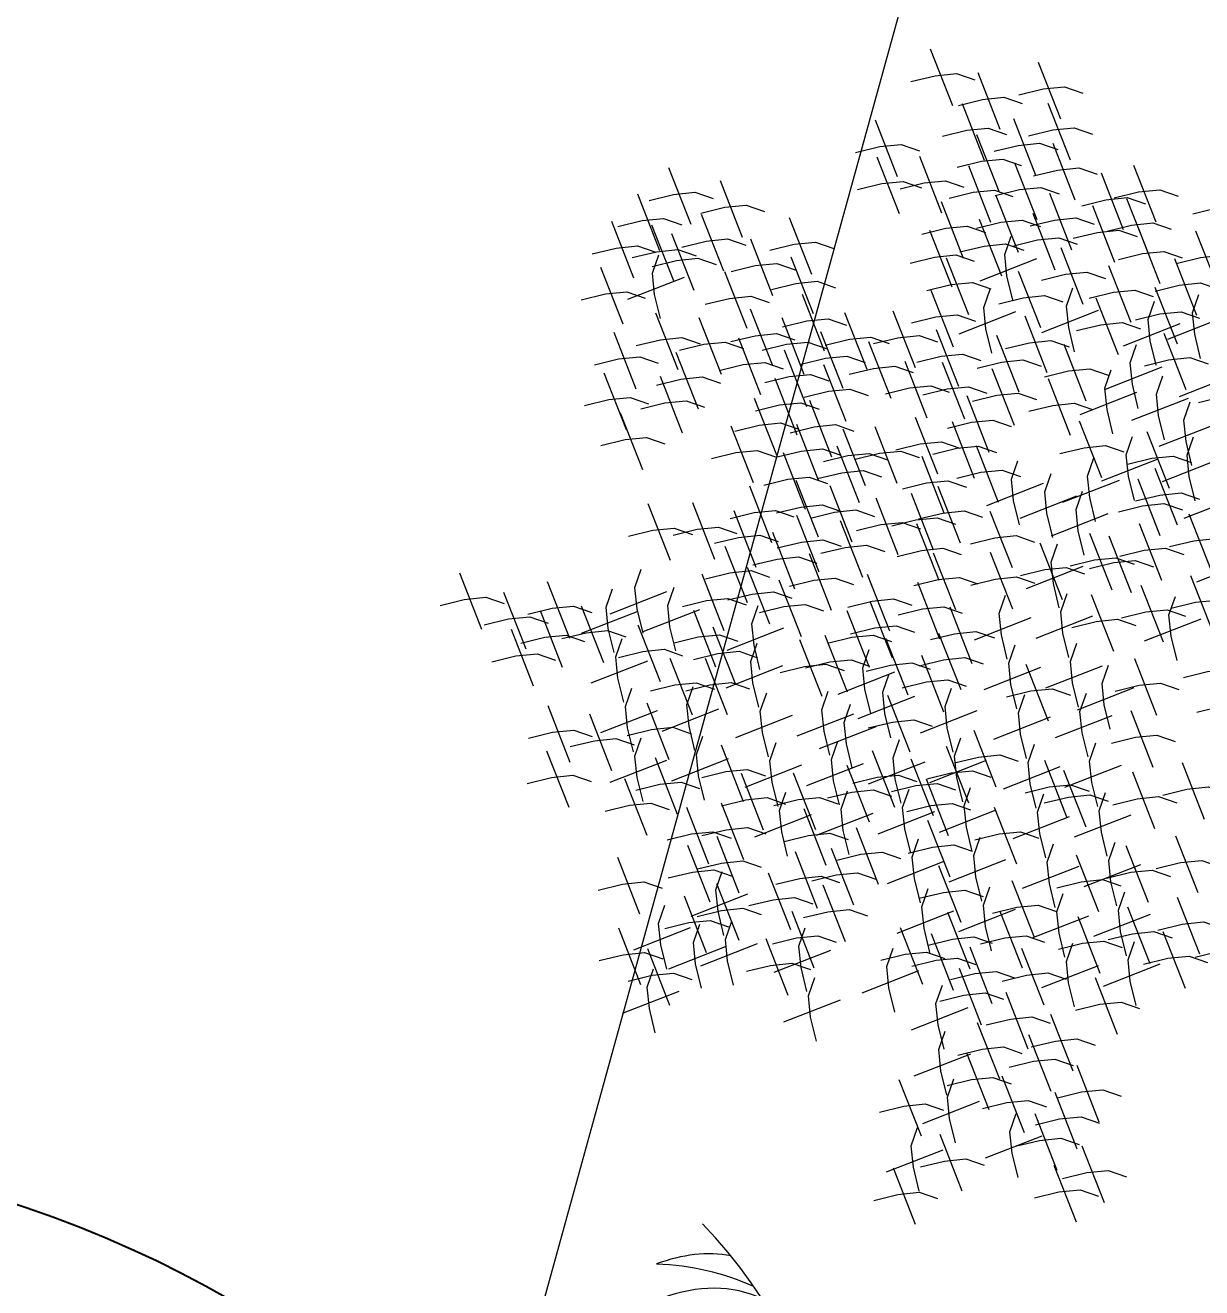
# Model space of a CAD drawing. Header units: millimetres. Extents: x 474016 to 477875, y 2288607 to 2292200.
# Drawn here: x 474403.08 to 474412.05, y 2289325.62 to 2289335.26 of the extents above; entities that cross this region are included whole.
import ezdxf
from ezdxf.enums import TextEntityAlignment as Align

# ---------------------------------------------------------------- set-up
doc = ezdxf.new("R2010")
doc.units = ezdxf.units.MM
doc.header["$LTSCALE"] = 50
for name, color, linetype, lineweight in [('EXT', 3, 'Continuous', 5), ('JARDIN-HP', 64, 'Continuous', 5), ('JARDINES', 98, 'Continuous', 13), ('vialidad', 5, 'Continuous', 13)]:
    doc.layers.add(name, color=color, linetype=linetype, lineweight=lineweight)
doc.styles.get("Standard").update_dxf_attribs({"font": 'arial.ttf'})

# ---------------------------------------------------------------- blocks, each defined once
blk = doc.blocks.new('Plarbol-031')
for points in [[(-1.761525, 1.7539), (-1.539175, 1.6008)], [(-1.75135, 1.585575), (-1.677025, 1.6675), (-1.603975, 1.7285), (-1.52075, 1.750725)], [(-0.81625, 1.57985), (-0.74195, 1.6618), (-0.668875, 1.722775), (-0.585675, 1.745)], [(-1.6243, 1.62685), (-1.401975, 1.47375)], [(-1.614125, 1.458525), (-1.5398, 1.54045), (-1.46675, 1.60145), (-1.38355, 1.623675)], [(-1.15485, 1.61225), (-0.932525, 1.45915)], [(-1.144675, 1.4439), (-1.07035, 1.52585), (-0.9973, 1.586825), (-0.9141, 1.609075)], [(-2.19095, 1.5341), (-1.9686, 1.381025)], [(-2.180775, 1.365775), (-2.10645, 1.447725), (-2.0334, 1.5087), (-1.950175, 1.530925)], [(-1.9578, 1.5646), (-1.735475, 1.4115)], [(-1.94765, 1.39625), (-1.873325, 1.4782), (-1.800275, 1.5392), (-1.71705, 1.561425)], [(-0.764175, 1.525225), (-0.541825, 1.372125)], [(-0.754, 1.356875), (-0.679675, 1.438825), (-0.606625, 1.4998), (-0.5234, 1.52205)], [(-1.7126, 1.48455), (-1.490275, 1.331475)], [(-1.702425, 1.316225), (-1.6281, 1.398175), (-1.55505, 1.45915), (-1.47185, 1.481375)], [(-1.506775, 1.49155), (-1.28445, 1.33845)], [(-1.496625, 1.3232), (-1.4223, 1.40515), (-1.349225, 1.466125), (-1.266025, 1.488375)], [(-1.255225, 1.50235), (-1.032875, 1.34925)], [(-1.24505, 1.334), (-1.170725, 1.41595), (-1.097675, 1.476925), (-1.01445, 1.499175)], [(-1.098325, 1.4725), (-0.875975, 1.3194)], [(-1.08815, 1.30415), (-1.013825, 1.3861), (-0.940775, 1.447075), (-0.85755, 1.469325)], [(-1.93875, 1.41215), (-1.7164, 1.25905)], [(-1.928575, 1.2438), (-1.85425, 1.32575), (-1.7812, 1.386725), (-1.698, 1.408975)], [(-1.205675, 1.361325), (-0.983325, 1.208225)], [(-1.1955, 1.192975), (-1.121175, 1.274925), (-1.048125, 1.3359), (-0.9649, 1.35815)], [(-0.9865, 1.395625), (-0.764175, 1.242525)], [(-0.97635, 1.227275), (-0.902025, 1.309225), (-0.828975, 1.370225), (-0.74575, 1.39245)], [(-0.773075, 1.37085), (-0.550725, 1.21775)], [(-0.7629, 1.2025), (-0.688575, 1.28445), (-0.615525, 1.34545), (-0.5323, 1.367675)], [(-1.808525, 1.33465), (-1.586175, 1.18155)], [(-1.79835, 1.1663), (-1.724025, 1.24825), (-1.650975, 1.309225), (-1.567775, 1.331475)], [(-1.59825, 1.3251), (-1.375925, 1.172025)], [(-1.5881, 1.156775), (-1.513775, 1.238725), (-1.440725, 1.2997), (-1.3575, 1.321925)], [(-1.39435, 1.2997), (-1.172, 1.1466)], [(-1.384175, 1.13135), (-1.30985, 1.2133), (-1.2368, 1.2743), (-1.153575, 1.296525)], [(-0.428125, 1.067825), (-0.510075, 1.14215), (-0.57105, 1.215225), (-0.5933, 1.298425)], [(-0.596475, 1.057675), (-0.443375, 1.28)], [(-1.761525, 1.2006), (-1.539175, 1.0475)], [(-1.75135, 1.03225), (-1.677025, 1.1142), (-1.603975, 1.1752), (-1.52075, 1.197425)], [(-1.4064, 1.18535), (-1.184075, 1.03225)], [(-1.39625, 1.017025), (-1.321925, 1.09895), (-1.248875, 1.15995), (-1.16565, 1.182175)], [(-0.9973, 1.1809), (-0.774975, 1.027825)], [(-0.98715, 1.012575), (-0.912825, 1.094525), (-0.839775, 1.1555), (-0.75655, 1.177725)], [(-0.773075, 1.216475), (-0.550725, 1.0634)], [(-0.7629, 1.04815), (-0.688575, 1.1301), (-0.615525, 1.191075), (-0.5323, 1.2133)], [(-2.21825, 1.13645), (-1.995925, 0.98335)], [(-2.2081, 0.9681), (-2.133775, 1.05005), (-2.060725, 1.111025), (-1.9775, 1.133275)], [(-1.58555, 1.158675), (-1.363225, 1.005575)], [(-1.575375, 0.990325), (-1.50105, 1.072275), (-1.428, 1.133275), (-1.3448, 1.1555)], [(-1.21775, 1.128175), (-0.9954, 0.9751)], [(-1.207575, 0.95985), (-1.13325, 1.0418), (-1.0602, 1.102775), (-0.976975, 1.125)], [(-0.7432, 0.923), (-0.590125, 1.145325)], [(-0.574875, 0.93315), (-0.656825, 1.007475), (-0.7178, 1.08055), (-0.740025, 1.16375)], [(-1.9648, 1.11295), (-1.74245, 0.95985)], [(-1.954625, 0.9446), (-1.8803, 1.02655), (-1.80725, 1.087525), (-1.724025, 1.10975)], [(-0.62695, 1.06975), (-0.404625, 0.91665)], [(-0.6168, 0.9014), (-0.542475, 0.98335), (-0.469425, 1.044325), (-0.3862, 1.066575)], [(-0.4116, 0.87535), (-0.258525, 1.0977)], [(-0.326475, 0.900775), (-0.25215, 0.9827), (-0.179125, 1.0437), (-0.095925, 1.065925)], [(-1.58745, 1.029725), (-1.365125, 0.876625)], [(-1.5773, 0.861375), (-1.502975, 0.943325), (-1.429925, 1.0043), (-1.3467, 1.02655)], [(-1.431825, 0.805475), (-1.278725, 1.027825)], [(-1.263475, 0.81565), (-1.345425, 0.889975), (-1.4064, 0.963025), (-1.42865, 1.046225)], [(-0.90775, 0.779425), (-0.989675, 0.85375), (-1.050675, 0.9268), (-1.0729, 1.010025)], [(-0.96365, 1.03035), (-0.7413, 0.87725)], [(-0.953475, 0.862025), (-0.87915, 0.94395), (-0.8061, 1.00495), (-0.722875, 1.027175)], [(-2.11915, 1.00495), (-1.896825, 0.85185)], [(-2.109, 0.8366), (-2.034675, 0.91855), (-1.961625, 0.979525), (-1.8784, 1.001775)], [(-1.772325, 0.999875), (-1.549975, 0.846775)], [(-1.76215, 0.831525), (-1.687825, 0.913475), (-1.614775, 0.97445), (-1.53155, 0.996675)], [(-1.076075, 0.769275), (-0.922975, 0.9916)], [(-0.53295, 0.72925), (-0.6149, 0.803575), (-0.675875, 0.876625), (-0.6981, 0.95985)], [(-1.315575, 0.93635), (-1.093225, 0.78325)], [(-1.3054, 0.768), (-1.231075, 0.84995), (-1.158025, 0.910925), (-1.0748, 0.93315)], [(-0.701275, 0.719075), (-0.548175, 0.941425)], [(-0.358875, 0.6797), (-0.440825, 0.754025), (-0.501825, 0.827075), (-0.52405, 0.9103)], [(-1.7431, 0.8652), (-1.52075, 0.7121)], [(-1.732925, 0.69685), (-1.6586, 0.7788), (-1.58555, 0.839775), (-1.502325, 0.862025)], [(-0.527225, 0.669525), (-0.374125, 0.891875)], [(-0.36205, 0.642225), (-0.209, 0.86455)], [(-0.19375, 0.652375), (-0.275675, 0.7267), (-0.33665, 0.79975), (-0.358875, 0.882975)], [(-1.6135, 0.8061), (-1.391175, 0.653025)], [(-1.603325, 0.637775), (-1.529025, 0.719725), (-1.45595, 0.7807), (-1.37275, 0.802925)], [(-1.20885, 0.568525), (-1.2908, 0.64285), (-1.351775, 0.7159), (-1.374, 0.799125)], [(-1.18025, 0.78705), (-0.957925, 0.63395)], [(-0.73115, 0.5628), (-0.57805, 0.78515)], [(-0.5628, 0.572975), (-0.64475, 0.6473), (-0.705725, 0.72035), (-0.727975, 0.803575)], [(-1.3772, 0.558375), (-1.2241, 0.7807)], [(-1.1701, 0.618725), (-1.095775, 0.70065), (-1.022725, 0.76165), (-0.9395, 0.783875)], [(-0.966825, 0.780075), (-0.744475, 0.626975)], [(-0.95665, 0.611725), (-0.882325, 0.693675), (-0.809275, 0.75465), (-0.72605, 0.7769)], [(-0.262325, 0.520875), (-0.10925, 0.743225)], [(-0.094, 0.53105), (-0.17595, 0.605375), (-0.23695, 0.678425), (-0.25915, 0.76165)], [(-1.58935, 0.6492), (-1.367025, 0.4961)], [(-1.5792, 0.480875), (-1.504875, 0.5628), (-1.431825, 0.6238), (-1.3486, 0.646025)], [(-1.235525, 0.646025), (-1.0132, 0.492925)], [(-1.225375, 0.4777), (-1.15105, 0.559625), (-1.077975, 0.620625), (-0.994775, 0.64285)], [(-0.444, 0.665725), (-0.2217, 0.512625)], [(-0.43385, 0.497375), (-0.359525, 0.579325), (-0.286475, 0.6403), (-0.203275, 0.66255)], [(-0.091475, 0.439575), (0.061625, 0.6619)], [(-2.290675, 0.56345), (-2.06835, 0.41035)], [(-2.280525, 0.3951), (-2.2062, 0.47705), (-2.133125, 0.538025), (-2.049925, 0.560275)], [(-0.938875, 0.6149), (-0.716525, 0.4618)], [(-0.9287, 0.44655), (-0.854375, 0.5285), (-0.781325, 0.5895), (-0.6981, 0.611725)], [(-0.4872, 0.3716), (-0.3341, 0.59395)], [(-0.31885, 0.381775), (-0.4008, 0.4561), (-0.4618, 0.52915), (-0.484025, 0.61235)], [(-2.6369, 0.527875), (-2.41455, 0.374775)], [(-2.626725, 0.359525), (-2.5524, 0.441475), (-2.47935, 0.502475), (-2.396125, 0.5247)], [(-1.47185, 0.5177), (-1.2495, 0.364625)], [(-1.461675, 0.349375), (-1.38735, 0.431325), (-1.3143, 0.4923), (-1.231075, 0.514525)], [(-1.1701, 0.512625), (-0.94775, 0.359525)], [(-1.159925, 0.344275), (-1.0856, 0.426225), (-1.01255, 0.487225), (-0.929325, 0.50945)], [(-0.719075, 0.536775), (-0.496725, 0.383675)], [(-0.7089, 0.368425), (-0.634575, 0.450375), (-0.561525, 0.51135), (-0.4783, 0.5336)], [(-0.3233, 0.55075), (-0.101, 0.39765)], [(-0.31315, 0.3824), (-0.23885, 0.46435), (-0.1658, 0.525325), (-0.082575, 0.547575)], [(-1.677025, 0.478325), (-1.4547, 0.325225)], [(-1.66685, 0.309975), (-1.59255, 0.391925), (-1.519475, 0.452925), (-1.436275, 0.47515)], [(-0.359525, 0.4688), (-0.1372, 0.3157)], [(-0.34935, 0.30045), (-0.275025, 0.3824), (-0.202, 0.443375), (-0.118775, 0.465625)], [(-0.084475, 0.467525), (0.13785, 0.314425)], [(-0.074325, 0.299175), (0, 0.381125), (0.073075, 0.442125), (0.156275, 0.46435)], [(0.11245, 0.237575), (0.26555, 0.4599)], [(-2.85795, 0.4472), (-2.635625, 0.2941)], [(-2.8478, 0.27885), (-2.773475, 0.3608), (-2.700425, 0.421775), (-2.6172, 0.444025)], [(-2.187125, 0.4237), (-1.9648, 0.2706)], [(-2.176975, 0.25535), (-2.10265, 0.3373), (-2.0296, 0.398275), (-1.946375, 0.420525)], [(-1.3683, 0.41225), (-1.14595, 0.25915)], [(-1.358125, 0.243925), (-1.2838, 0.325875), (-1.21075, 0.38685), (-1.127525, 0.409075)], [(-0.576775, 0.1969), (-0.423675, 0.41925)], [(-0.408425, 0.207075), (-0.490375, 0.2814), (-0.551375, 0.35445), (-0.5736, 0.437675)], [(-2.62165, 0.357), (-2.3993, 0.2039)], [(-2.611475, 0.18865), (-2.53715, 0.2706), (-2.4641, 0.331575), (-2.380875, 0.353825)], [(-2.38025, 0.3894), (-2.1579, 0.2363)], [(-2.370075, 0.22105), (-2.29575, 0.303), (-2.2227, 0.363975), (-2.1395, 0.3862)], [(-1.851075, 0.3519), (-1.62875, 0.198825)], [(-1.840925, 0.183575), (-1.7666, 0.265525), (-1.69355, 0.3265), (-1.610325, 0.348725)], [(-1.1955, 0.35065), (-0.973175, 0.19755)], [(-1.18535, 0.1823), (-1.111025, 0.26425), (-1.037975, 0.325225), (-0.95475, 0.34745)], [(-2.0531, 0.3138), (-1.83075, 0.1607)], [(-2.042925, 0.14545), (-1.9686, 0.2274), (-1.89555, 0.288375), (-1.812325, 0.310625)], [(-1.690375, 0.3049), (-1.468025, 0.1518)], [(-1.6802, 0.13655), (-1.605875, 0.2185), (-1.532825, 0.2795), (-1.4496, 0.301725)], [(-1.508675, 0.322675), (-1.28635, 0.1696)], [(-1.498525, 0.15435), (-1.4242, 0.2363), (-1.35115, 0.297275), (-1.267925, 0.3195)], [(-0.36715, 0.0559), (-0.4491, 0.1302), (-0.510075, 0.20325), (-0.5323, 0.286475)], [(-0.2433, 0.3087), (-0.02095, 0.155625)], [(-0.233125, 0.140375), (-0.1588, 0.222325), (-0.08575, 0.2833), (-0.002525, 0.305525)], [(-2.9075, 0.273125), (-2.685175, 0.12005)], [(-2.89735, 0.1048), (-2.823025, 0.18675), (-2.749975, 0.247725), (-2.66675, 0.26995)], [(-0.680325, 0.00635), (-0.762275, 0.08065), (-0.82325, 0.1537), (-0.845475, 0.236925)], [(-0.6943, 0.0324), (-0.5412, 0.254725)], [(-0.52595, 0.042575), (-0.6079, 0.116875), (-0.668875, 0.189925), (-0.691125, 0.273125)], [(-0.535475, 0.04575), (-0.382375, 0.26805)], [(0.074325, 0.245175), (0.296675, 0.0921)], [(0.0845, 0.07685), (0.158825, 0.1588), (0.231875, 0.219775), (0.3151, 0.242)], [(-2.777925, 0.194375), (-2.555575, 0.0413)], [(-2.76775, 0.02605), (-2.693425, 0.107975), (-2.620375, 0.16895), (-2.53715, 0.1912)], [(-2.682625, 0.21215), (-2.4603, 0.05905)], [(-2.672475, 0.043825), (-2.59815, 0.12575), (-2.525075, 0.18675), (-2.441875, 0.208975)], [(-2.3936, 0.204525), (-2.17125, 0.05145)], [(-2.383425, 0.036225), (-2.3091, 0.118125), (-2.23605, 0.179125), (-2.152825, 0.20135)], [(-2.0696, 0.177225), (-1.847275, 0.02415)], [(-2.05945, 0.0089), (-1.985125, 0.090825), (-1.912075, 0.1518), (-1.82885, 0.17405)], [(-1.892375, 0.22295), (-1.67005, 0.06985)], [(-1.8822, 0.054625), (-1.8079, 0.13655), (-1.734825, 0.19755), (-1.651625, 0.219775)], [(-1.1847, 0.2185), (-0.962375, 0.0654)], [(-1.17455, 0.0502), (-1.100225, 0.1321), (-1.027175, 0.1931), (-0.94395, 0.215325)], [(-1.037325, 0.189925), (-0.815, 0.03685)], [(-1.027175, 0.0216), (-0.95285, 0.103525), (-0.879775, 0.1645), (-0.796575, 0.18675)], [(-0.84865, -0.0038), (-0.695575, 0.2185)], [(-0.324575, 0.188025), (-0.102275, 0.03495)], [(-0.314425, 0.0197), (-0.240125, 0.101625), (-0.16705, 0.1626), (-0.08385, 0.18485)], [(-2.2062, 0.13085), (-1.98385, -0.022225)], [(-2.196025, -0.037475), (-2.1217, 0.044475), (-2.04865, 0.105425), (-1.965425, 0.127675)], [(-1.330825, 0.1429), (-1.108475, -0.01015)], [(-1.32065, -0.0254), (-1.246325, 0.05655), (-1.173275, 0.1175), (-1.09005, 0.139725)], [(-0.402075, 0.1499), (-0.179775, -0.003175)], [(-0.391925, -0.018425), (-0.3176, 0.0635), (-0.24455, 0.1245), (-0.16135, 0.146725)], [(0.235675, -0.100375), (0.15375, -0.02605), (0.09275, 0.047025), (0.070525, 0.1302)], [(-2.934825, 0.107975), (-2.712475, -0.0451)], [(-2.92465, -0.06035), (-2.850325, 0.0216), (-2.777275, 0.08255), (-2.69405, 0.1048)], [(-2.680725, -0.13785), (-2.527625, 0.084475)], [(-2.512375, -0.127675), (-2.594325, -0.05335), (-2.6553, 0.0197), (-2.67755, 0.1029)], [(-1.98005, 0.0654), (-1.7577, -0.08765)], [(-1.969875, -0.1029), (-1.89555, -0.02095), (-1.8225, 0.040025), (-1.739275, 0.062225)], [(-1.799, 0.1086), (-1.57665, -0.044475)], [(-1.788825, -0.0597), (-1.7145, 0.02225), (-1.64145, 0.0832), (-1.558225, 0.105425)], [(-0.084475, 0.086375), (0.13785, -0.0667)], [(-0.074325, -0.08195), (0, 0), (0.073075, 0.060975), (0.156275, 0.0832)], [(0.06735, -0.110525), (0.22045, 0.111775)], [(-1.457225, 0.008275), (-1.2349, -0.144825)], [(-1.447075, -0.160075), (-1.37275, -0.078125), (-1.2997, -0.01715), (-1.216475, 0.005075)], [(-1.210125, 0.015875), (-0.987775, -0.1372)], [(-1.19995, -0.15245), (-1.125625, -0.0705), (-1.052575, -0.009525), (-0.96935, 0.0127)], [(-0.4961, -0.210275), (-0.343, 0.012075)], [(-0.32775, -0.2001), (-0.4097, -0.125775), (-0.470675, -0.052725), (-0.492925, 0.0305)], [(0.30175, -0.148), (0.376075, -0.06605), (0.449125, -0.005075), (0.53235, 0.01715)], [(-2.3739, -0.02795), (-2.15155, -0.18105)], [(-2.363725, -0.196275), (-2.2894, -0.11435), (-2.21635, -0.05335), (-2.133125, -0.031125)], [(-2.17825, -0.00445), (-1.9559, -0.157525)], [(-2.168075, -0.172775), (-2.09375, -0.090825), (-2.0207, -0.02985), (-1.937475, -0.007625)], [(-1.076075, -0.054625), (-0.85375, -0.207725)], [(-0.82325, -0.0165), (-0.600925, -0.1696)], [(-0.813075, -0.18485), (-0.73875, -0.1029), (-0.6657, -0.041925), (-0.5825, -0.0197)], [(-0.5609, -0.0089), (-0.33855, -0.161975)], [(-0.550725, -0.177225), (-0.4764, -0.095275), (-0.40335, -0.0343), (-0.320125, -0.012075)], [(-2.8605, -0.087025), (-2.63815, -0.240125)], [(-2.850325, -0.255375), (-2.776, -0.173425), (-2.70295, -0.112425), (-2.619725, -0.0902)], [(-1.944475, -0.062875), (-1.722125, -0.215975)], [(-1.9343, -0.231225), (-1.859975, -0.149275), (-1.786925, -0.0883), (-1.7037, -0.06605)], [(-1.762775, -0.057175), (-1.54045, -0.210275)], [(-1.752625, -0.2255), (-1.6783, -0.14355), (-1.60525, -0.082575), (-1.522025, -0.06035)], [(-1.567775, -0.0794), (-1.345425, -0.2325)], [(-1.5576, -0.24775), (-1.483275, -0.1658), (-1.410225, -0.1048), (-1.327, -0.082575)], [(-1.065925, -0.222975), (-0.9916, -0.141025), (-0.91855, -0.080025), (-0.835325, -0.0578)], [(-0.2433, -0.072425), (-0.02095, -0.2255)], [(-0.233125, -0.24075), (-0.1588, -0.1588), (-0.08575, -0.097825), (-0.002525, -0.0756)], [(0.4377, -0.2414), (0.512025, -0.15945), (0.585075, -0.09845), (0.6683, -0.076225)], [(-2.544775, -0.119425), (-2.32245, -0.272525)], [(-2.534625, -0.287775), (-2.4603, -0.205825), (-2.387225, -0.144825), (-2.304025, -0.1226)], [(-1.547425, -0.157525), (-1.3251, -0.310625)], [(-1.537275, -0.325875), (-1.46295, -0.243925), (-1.3899, -0.18295), (-1.306675, -0.160725)], [(-1.1574, -0.14675), (-0.93505, -0.299825)], [(-1.147225, -0.315075), (-1.0729, -0.233125), (-0.99985, -0.17215), (-0.916625, -0.149925)], [(-0.7197, -0.1677), (-0.497375, -0.3208)], [(-0.337275, -0.369075), (-0.184225, -0.14675)], [(-0.168975, -0.3589), (-0.2509, -0.284575), (-0.311875, -0.211525), (-0.3341, -0.128325)], [(-2.372, -0.21345), (-2.14965, -0.366525)], [(-2.361825, -0.381775), (-2.2875, -0.299825), (-2.21445, -0.23885), (-2.131225, -0.216625)], [(-1.969875, -0.188025), (-1.74755, -0.341125)], [(-1.9597, -0.356375), (-1.8854, -0.274425), (-1.812325, -0.21345), (-1.729125, -0.1912)], [(-1.750075, -0.1785), (-1.52775, -0.3316)], [(-1.739925, -0.34685), (-1.6656, -0.2649), (-1.59255, -0.2039), (-1.509325, -0.181675)], [(-0.70955, -0.33605), (-0.635225, -0.2541), (-0.56215, -0.1931), (-0.47895, -0.170875)], [(0.074325, -0.199475), (0.296675, -0.35255)], [(0.0845, -0.3678), (0.158825, -0.28585), (0.231875, -0.224875), (0.3151, -0.20265)], [(-1.27555, -0.25155), (-1.0532, -0.40465)], [(-1.265375, -0.4199), (-1.19105, -0.33795), (-1.118, -0.276975), (-1.0348, -0.254725)], [(-1.061475, -0.2452), (-0.839125, -0.3983)], [(-1.0513, -0.41355), (-0.976975, -0.3316), (-0.903925, -0.2706), (-0.8207, -0.248375)], [(-2.650875, -0.293475), (-2.428525, -0.446575)], [(-2.6407, -0.461825), (-2.566375, -0.379875), (-2.493325, -0.3189), (-2.4101, -0.29665)], [(-1.729125, -0.315075), (-1.506775, -0.468175)], [(-1.71895, -0.483425), (-1.644625, -0.401475), (-1.571575, -0.3405), (-1.48835, -0.31825)], [(-1.47565, -0.32015), (-1.253325, -0.47325)], [(-1.4655, -0.4885), (-1.391175, -0.40655), (-1.3181, -0.345575), (-1.2349, -0.323325)], [(-0.928075, -0.311275), (-0.705725, -0.464375)], [(-0.9179, -0.4796), (-0.843575, -0.39765), (-0.770525, -0.336675), (-0.6873, -0.31445)], [(-0.559625, -0.5279), (-0.406525, -0.30555)], [(-0.391275, -0.517725), (-0.473225, -0.4434), (-0.5342, -0.37035), (-0.55645, -0.287125)], [(-0.1785, -0.5279), (-0.0254, -0.30555)], [(-0.01015, -0.517725), (-0.0921, -0.4434), (-0.153075, -0.37035), (-0.175325, -0.287125)], [(-0.007625, -0.52915), (0.145475, -0.306825)], [(0.160725, -0.519), (0.078775, -0.444675), (0.0178, -0.371625), (-0.00445, -0.2884)], [(-2.370725, -0.3405), (-2.148375, -0.493575)], [(-2.36055, -0.508825), (-2.286225, -0.426875), (-2.213175, -0.3659), (-2.12995, -0.343675)], [(-1.987025, -0.34685), (-1.7647, -0.499925)], [(-1.976875, -0.515175), (-1.90255, -0.433225), (-1.829475, -0.37225), (-1.746275, -0.350025)], [(-1.612875, -0.3856), (-1.390525, -0.538675)], [(-1.6027, -0.553925), (-1.528375, -0.471975), (-1.455325, -0.411), (-1.3721, -0.388775)], [(-1.349875, -0.4237), (-1.127525, -0.5768)], [(-1.3397, -0.59205), (-1.265375, -0.5101), (-1.192325, -0.449125), (-1.109125, -0.426875)], [(-0.2325, -0.676525), (-0.314425, -0.6022), (-0.3754, -0.52915), (-0.397625, -0.44595)], [(0.14865, -0.676525), (0.0667, -0.6022), (0.005725, -0.52915), (-0.0165, -0.44595)], [(0.18995, -0.399575), (0.412275, -0.552675)], [(0.200125, -0.5679), (0.274425, -0.48595), (0.3475, -0.424975), (0.4307, -0.40275)], [(-2.585425, -0.46755), (-2.3631, -0.620625)], [(-2.575275, -0.635875), (-2.50095, -0.553925), (-2.4279, -0.49295), (-2.344675, -0.470725)], [(-0.912825, -0.458), (-0.690475, -0.6111)], [(-0.90265, -0.62635), (-0.828325, -0.5444), (-0.755275, -0.483425), (-0.67205, -0.461175)], [(-0.7324, -0.4688), (-0.510075, -0.6219)], [(-0.72225, -0.63715), (-0.647925, -0.5552), (-0.574875, -0.494225), (-0.49165, -0.471975)], [(-0.4008, -0.6867), (-0.247725, -0.464375)], [(-0.3106, -0.489775), (-0.0883, -0.642875)], [(-0.30045, -0.658125), (-0.22615, -0.576175), (-0.153075, -0.515175), (-0.069875, -0.49295)], [(-0.019675, -0.6867), (0.1334, -0.464375)], [(0.507575, -0.4631), (0.7299, -0.6162)], [(0.51775, -0.631425), (0.59205, -0.549475), (0.665125, -0.4885), (0.748325, -0.466275)], [(-1.769775, -0.521525), (-1.547425, -0.674625)], [(-1.7596, -0.689875), (-1.685275, -0.607925), (-1.612225, -0.54695), (-1.529025, -0.5247)], [(-1.5233, -0.51265), (-1.30095, -0.665725)], [(-1.513125, -0.680975), (-1.4388, -0.599025), (-1.36575, -0.53805), (-1.282525, -0.515825)], [(-1.116725, -0.553925), (-0.8944, -0.707025)], [(-1.106575, -0.722275), (-1.03225, -0.640325), (-0.9592, -0.57935), (-0.875975, -0.5571)], [(-2.426625, -0.57425), (-2.204275, -0.72735)], [(-2.41645, -0.7426), (-2.342125, -0.66065), (-2.269075, -0.599675), (-2.18585, -0.577425)], [(-0.7089, -0.592675), (-0.486575, -0.745775)], [(-0.69875, -0.761025), (-0.624425, -0.679075), (-0.551375, -0.6181), (-0.46815, -0.59585)], [(-0.073675, -0.83535), (-0.155625, -0.761025), (-0.2166, -0.687975), (-0.23885, -0.60475)], [(0.307475, -0.83535), (0.225525, -0.761025), (0.16455, -0.687975), (0.1423, -0.60475)], [(-1.76595, -0.65175), (-1.543625, -0.80485)], [(-1.7558, -0.8201), (-1.681475, -0.73815), (-1.608425, -0.677175), (-1.5252, -0.65495)], [(-1.5703, -0.63525), (-1.347975, -0.78835)], [(-1.56015, -0.803575), (-1.485825, -0.72165), (-1.41275, -0.66065), (-1.32955, -0.638425)], [(-1.3829, -0.6219), (-1.160575, -0.775)], [(-1.37275, -0.79025), (-1.298425, -0.7083), (-1.225375, -0.647325), (-1.14215, -0.625075)], [(-1.0405, -0.64605), (-0.818175, -0.79915)], [(-1.03035, -0.814375), (-0.956025, -0.73245), (-0.882975, -0.67145), (-0.79975, -0.649225)], [(-0.242025, -0.845525), (-0.088925, -0.623175)], [(0.139125, -0.845525), (0.292225, -0.623175)], [(0.34875, -0.6219), (0.5711, -0.775)], [(0.358925, -0.79025), (0.43325, -0.7083), (0.5063, -0.647325), (0.589525, -0.625075)], [(-1.938125, -0.724175), (-1.715775, -0.877275)], [(-1.92795, -0.892525), (-1.853625, -0.810575), (-1.780575, -0.7496), (-1.69735, -0.72735)], [(-0.716525, -0.71655), (-0.4942, -0.86965)], [(-0.706375, -0.8849), (-0.63205, -0.80295), (-0.558975, -0.741975), (-0.475775, -0.719725)], [(-1.1015, -0.737525), (-0.87915, -0.890625)], [(-1.091325, -0.90585), (-1.017, -0.823925), (-0.94395, -0.762925), (-0.860725, -0.7407)], [(-0.890575, -0.743875), (-0.66825, -0.896975)], [(-0.880425, -0.912225), (-0.8061, -0.830275), (-0.73305, -0.769275), (-0.649825, -0.74705)], [(-0.52785, -1.004325), (-0.374775, -0.782)], [(-0.359525, -0.99415), (-0.441475, -0.919825), (-0.50245, -0.846775), (-0.524675, -0.763575)], [(-0.0832, -1.004325), (0.069875, -0.782)], [(0.085125, -0.99415), (0.003175, -0.919825), (-0.0578, -0.846775), (-0.080025, -0.763575)], [(0.29795, -1.004325), (0.451025, -0.782)], [(0.466275, -0.99415), (0.384325, -0.919825), (0.32335, -0.846775), (0.301125, -0.763575)], [(0.666375, -0.74895), (0.888725, -0.90205)], [(0.67655, -0.9173), (0.750875, -0.83535), (0.823925, -0.774375), (0.90715, -0.752125)], [(-2.099475, -0.838525), (-1.877125, -0.991625)], [(-1.71005, -0.803575), (-1.487725, -0.956675)], [(-1.6999, -0.971925), (-1.625575, -0.889975), (-1.552525, -0.829), (-1.4693, -0.806775)], [(-1.575375, -0.82645), (-1.35305, -0.97955)], [(-1.565225, -0.9948), (-1.4909, -0.91285), (-1.41785, -0.851875), (-1.334625, -0.829625)], [(-1.428, -0.79405), (-1.205675, -0.94715)], [(-1.41785, -0.9624), (-1.343525, -0.88045), (-1.270475, -0.819475), (-1.18725, -0.797225)], [(-0.757825, -1.05705), (-0.839775, -0.982725), (-0.90075, -0.909675), (-0.922975, -0.82645)], [(-0.0038, -0.7966), (0.218525, -0.9497)], [(0.00635, -0.96495), (0.080675, -0.883), (0.15375, -0.822), (0.23695, -0.799775)], [(0.092125, -0.786425), (0.31445, -0.939525)], [(0.102275, -0.954775), (0.1766, -0.872825), (0.24965, -0.81185), (0.332875, -0.7896)], [(-2.0893, -1.006875), (-2.014975, -0.924925), (-1.941925, -0.863925), (-1.8587, -0.8417)], [(-1.121175, -0.883), (-0.89885, -1.0361)], [(-1.111025, -1.051325), (-1.0367, -0.969375), (-0.96365, -0.9084), (-0.880425, -0.886175)], [(-0.92615, -1.067225), (-0.773075, -0.844875)], [(-0.792125, -1.1066), (-0.639025, -0.884275)], [(-0.623775, -1.096425), (-0.705725, -1.0221), (-0.766725, -0.94905), (-0.78895, -0.86585)], [(-0.337925, -0.862675), (-0.1156, -1.01575)], [(-0.32775, -1.031), (-0.253425, -0.94905), (-0.1804, -0.888075), (-0.097175, -0.86585)], [(-1.274925, -1.170125), (-1.35685, -1.0958), (-1.41785, -1.02275), (-1.440075, -0.939525)], [(-0.7413, -0.9478), (-0.518975, -1.100875)], [(-0.73115, -1.116125), (-0.656825, -1.034175), (-0.58375, -0.9732), (-0.50055, -0.950975)], [(-0.36905, -1.16315), (-0.215975, -0.9408)], [(-0.200725, -1.152975), (-0.28265, -1.07865), (-0.343625, -1.0056), (-0.365875, -0.922375)], [(0.0756, -1.16315), (0.2287, -0.9408)], [(0.24395, -1.152975), (0.162, -1.07865), (0.101025, -1.0056), (0.078775, -0.922375)], [(0.45675, -1.16315), (0.60985, -0.9408)], [(0.6251, -1.152975), (0.54315, -1.07865), (0.482175, -1.0056), (0.459925, -0.922375)], [(0.507575, -0.907775), (0.7299, -1.060875)], [(0.51775, -1.0761), (0.59205, -0.99415), (0.665125, -0.933175), (0.748325, -0.91095)], [(-1.726575, -0.963675), (-1.50425, -1.116775)], [(-1.7164, -1.132), (-1.642075, -1.050075), (-1.569025, -0.989075), (-1.485825, -0.96685)], [(-1.44325, -1.1803), (-1.29015, -0.95795)], [(-1.203125, -0.9624), (-0.9808, -1.1155)], [(-1.192975, -1.13075), (-1.11865, -1.0488), (-1.0456, -0.9878), (-0.962375, -0.965575)], [(-0.39955, -0.989075), (-0.177225, -1.142175)], [(-0.389375, -1.157425), (-0.31505, -1.075475), (-0.242025, -1.0145), (-0.1588, -0.99225)], [(0.8252, -0.9713), (1.047525, -1.1244)], [(0.835375, -1.139625), (0.909675, -1.057675), (0.98275, -0.9967), (1.06595, -0.974475)], [(1.039275, -1.146625), (1.1136, -1.064675), (1.18665, -1.0037), (1.269875, -0.98145)], [(-1.9629, -1.337825), (-1.8098, -1.1155)], [(-1.79455, -1.327675), (-1.8765, -1.25335), (-1.937475, -1.1803), (-1.9597, -1.097075)], [(-1.79835, -1.32195), (-1.645275, -1.099625)], [(-1.630025, -1.311775), (-1.711975, -1.23745), (-1.77295, -1.1644), (-1.795175, -1.0812)], [(-1.66685, -1.1174), (-1.444525, -1.2705)], [(-1.353675, -1.32195), (-1.2006, -1.099625)], [(-1.18535, -1.311775), (-1.2673, -1.23745), (-1.328275, -1.1644), (-1.3505, -1.0812)], [(-0.972525, -1.32195), (-0.81945, -1.099625)], [(-0.8042, -1.311775), (-0.88615, -1.23745), (-0.947125, -1.1644), (-0.96935, -1.0812)], [(-0.858825, -1.31305), (-0.705725, -1.090725)], [(-0.690475, -1.3029), (-0.772425, -1.228575), (-0.833425, -1.155525), (-0.85565, -1.0723)], [(-0.591375, -1.32195), (-0.4383, -1.099625)], [(-0.42305, -1.311775), (-0.505, -1.23745), (-0.565975, -1.1644), (-0.5882, -1.0812)], [(-0.21025, -1.32195), (-0.057175, -1.099625)], [(-0.041925, -1.311775), (-0.123875, -1.23745), (-0.18485, -1.1644), (-0.207075, -1.0812)], [(-0.07115, -1.094525), (0.1512, -1.247625)], [(-0.060975, -1.262875), (0.01335, -1.180925), (0.0864, -1.11995), (0.169625, -1.0977)], [(0.234425, -1.32195), (0.3875, -1.099625)], [(0.40275, -1.311775), (0.3208, -1.23745), (0.259825, -1.1644), (0.2376, -1.0812)], [(0.34875, -1.066575), (0.5711, -1.219675)], [(0.358925, -1.234925), (0.43325, -1.152975), (0.5063, -1.092), (0.589525, -1.06975)], [(0.615575, -1.32195), (0.76865, -1.099625)], [(0.7839, -1.311775), (0.70195, -1.23745), (0.640975, -1.1644), (0.61875, -1.0812)], [(-1.6567, -1.28575), (-1.582375, -1.2038), (-1.509325, -1.1428), (-1.4261, -1.120575)], [(-1.5538, -1.1301), (-1.33145, -1.2832)], [(-1.543625, -1.29845), (-1.4693, -1.2165), (-1.39625, -1.155525), (-1.313025, -1.133275)], [(-0.497375, -1.12375), (-0.275025, -1.27685)], [(-0.4872, -1.2921), (-0.412875, -1.21015), (-0.339825, -1.14915), (-0.2566, -1.126925)], [(-0.39255, -1.159325), (-0.17025, -1.312425)], [(-0.382375, -1.327675), (-0.30805, -1.245725), (-0.235025, -1.184725), (-0.151825, -1.1625)], [(0.666375, -1.1301), (0.888725, -1.2832)], [(0.67655, -1.29845), (0.750875, -1.2165), (0.823925, -1.155525), (0.90715, -1.133275)], [(0.8576, -1.13265), (1.079925, -1.28575)], [(0.86775, -1.300975), (0.942075, -1.21905), (1.01515, -1.15805), (1.09835, -1.135825)], [(-0.660625, -1.189175), (-0.4383, -1.342275)], [(-0.65045, -1.357525), (-0.57615, -1.275575), (-0.503075, -1.2146), (-0.419875, -1.19235)], [(-2.0207, -1.480775), (-1.8676, -1.258425)], [(-1.85235, -1.4706), (-1.9343, -1.396275), (-1.995275, -1.323225), (-2.017525, -1.24)], [(-1.504875, -1.264775), (-1.282525, -1.417875)], [(-1.4947, -1.433125), (-1.420375, -1.351175), (-1.347325, -1.2902), (-1.264125, -1.26795)], [(-1.194875, -1.480775), (-1.041775, -1.258425)], [(-1.026525, -1.4706), (-1.108475, -1.396275), (-1.16945, -1.323225), (-1.1917, -1.24)], [(-0.813725, -1.480775), (-0.660625, -1.258425)], [(-0.645375, -1.4706), (-0.727325, -1.396275), (-0.7883, -1.323225), (-0.81055, -1.24)], [(-0.432575, -1.480775), (-0.279475, -1.258425)], [(-0.264225, -1.4706), (-0.346175, -1.396275), (-0.40715, -1.323225), (-0.4294, -1.24)], [(-0.05145, -1.480775), (0.10165, -1.258425)], [(0.1169, -1.4706), (0.03495, -1.396275), (-0.026025, -1.323225), (-0.048275, -1.24)], [(0.393225, -1.480775), (0.546325, -1.258425)], [(0.561575, -1.4706), (0.479625, -1.396275), (0.41865, -1.323225), (0.3964, -1.24)], [(0.774375, -1.480775), (0.927475, -1.258425)], [(0.942725, -1.4706), (0.860775, -1.396275), (0.7998, -1.323225), (0.77755, -1.24)], [(-1.834575, -1.30925), (-1.612225, -1.46235)], [(-1.8244, -1.477575), (-1.750075, -1.39565), (-1.677025, -1.33465), (-1.5938, -1.312425)], [(-0.717175, -1.3067), (-0.494825, -1.4598)], [(-0.707, -1.47505), (-0.632675, -1.3931), (-0.559625, -1.332125), (-0.4764, -1.309875)], [(-0.283925, -1.3086), (-0.0616, -1.4617)], [(-0.27375, -1.47695), (-0.19945, -1.395), (-0.1264, -1.334025), (-0.0432, -1.311775)], [(0.17535, -1.32005), (0.397675, -1.47315)], [(0.1855, -1.488375), (0.259825, -1.40645), (0.332875, -1.34545), (0.4161, -1.323225)], [(0.507575, -1.288925), (0.7299, -1.442025)], [(0.51775, -1.45725), (0.59205, -1.3753), (0.665125, -1.314325), (0.748325, -1.2921)], [(-2.275425, -1.37595), (-2.0531, -1.52905)], [(-2.265275, -1.5443), (-2.19095, -1.46235), (-2.1179, -1.40135), (-2.034675, -1.379125)], [(-2.0893, -1.381025), (-1.866975, -1.534125)], [(-2.07915, -1.549375), (-2.004825, -1.467425), (-1.93175, -1.40645), (-1.84855, -1.3842)], [(-1.69355, -1.6294), (-1.7755, -1.555075), (-1.836475, -1.482025), (-1.8587, -1.398825)], [(-1.633825, -1.35245), (-1.4115, -1.50555)], [(-1.623675, -1.520775), (-1.54935, -1.438825), (-1.476275, -1.37785), (-1.393075, -1.355625)], [(-1.3124, -1.6294), (-1.39435, -1.555075), (-1.455325, -1.482025), (-1.47755, -1.398825)], [(-0.867725, -1.6294), (-0.949675, -1.555075), (-1.01065, -1.482025), (-1.032875, -1.398825)], [(-0.486575, -1.6294), (-0.568525, -1.555075), (-0.6295, -1.482025), (-0.651725, -1.398825)], [(-0.10545, -1.6294), (-0.1874, -1.555075), (-0.24835, -1.482025), (-0.270575, -1.398825)], [(0.2757, -1.6294), (0.19375, -1.555075), (0.132775, -1.482025), (0.11055, -1.398825)], [(0.720375, -1.6294), (0.638425, -1.555075), (0.57745, -1.482025), (0.555225, -1.398825)], [(-1.861875, -1.639575), (-1.7088, -1.41725)], [(-1.480725, -1.639575), (-1.32765, -1.41725)], [(-1.03605, -1.639575), (-0.882975, -1.41725)], [(-0.6549, -1.639575), (-0.501825, -1.41725)], [(-0.27375, -1.639575), (-0.1207, -1.41725)], [(-0.13085, -1.447725), (0.091475, -1.600825)], [(-0.1207, -1.616075), (-0.046375, -1.534125), (0.0267, -1.47315), (0.1099, -1.4509)], [(0.107375, -1.639575), (0.26045, -1.41725)], [(0.55205, -1.639575), (0.705125, -1.41725)], [(-2.2297, -1.499825), (-2.00735, -1.652925)], [(-2.219525, -1.66815), (-2.1452, -1.586225), (-2.07215, -1.525225), (-1.988925, -1.503)], [(-0.895675, -1.46805), (-0.673325, -1.62115)], [(-0.8855, -1.6364), (-0.811175, -1.55445), (-0.738125, -1.493475), (-0.6549, -1.471225)], [(-0.5285, -1.512525), (-0.30615, -1.665625)], [(0.207725, -1.46235), (0.430075, -1.615425)], [(0.2179, -1.630675), (0.292225, -1.548725), (0.365275, -1.48775), (0.4485, -1.465525)], [(0.7223, -1.469975), (0.944625, -1.62305)], [(0.73245, -1.6383), (0.806775, -1.55635), (0.879825, -1.495375), (0.96305, -1.47315)], [(-2.619725, -1.56145), (-2.3974, -1.714525)], [(-2.609575, -1.729775), (-2.53525, -1.647825), (-2.4622, -1.58685), (-2.378975, -1.564625)], [(-2.408825, -1.523325), (-2.1865, -1.676425)], [(-2.398675, -1.691675), (-2.32435, -1.609725), (-2.2513, -1.548725), (-2.168075, -1.5265)], [(-1.534725, -1.788225), (-1.616675, -1.7139), (-1.67765, -1.64085), (-1.6999, -1.557625)], [(-1.153575, -1.788225), (-1.235525, -1.7139), (-1.2965, -1.64085), (-1.31875, -1.557625)], [(-1.23045, -1.54365), (-1.0081, -1.69675)], [(-1.220275, -1.712), (-1.14595, -1.63005), (-1.0729, -1.569075), (-0.989675, -1.546825)], [(-0.7089, -1.788225), (-0.79085, -1.7139), (-0.851825, -1.64085), (-0.874075, -1.557625)], [(-0.518325, -1.680875), (-0.444, -1.598925), (-0.37095, -1.537925), (-0.287725, -1.5157)], [(0.053375, -1.788225), (-0.028575, -1.7139), (-0.08955, -1.64085), (-0.1118, -1.557625)], [(0.3799, -1.54555), (0.602225, -1.69865)], [(0.39005, -1.7139), (0.464375, -1.63195), (0.537425, -1.570975), (0.62065, -1.548725)], [(-1.703075, -1.7984), (-1.549975, -1.57605)], [(-1.608425, -1.57415), (-1.386075, -1.72725)], [(-1.59825, -1.742475), (-1.523925, -1.66055), (-1.450875, -1.59955), (-1.36765, -1.577325)], [(-1.321925, -1.7984), (-1.168825, -1.57605)], [(-1.086875, -1.598275), (-0.86455, -1.751375)], [(-1.076725, -1.766625), (-1.0024, -1.684675), (-0.929325, -1.6237), (-0.846125, -1.60145)], [(-0.87725, -1.7984), (-0.72415, -1.57605)], [(-0.767975, -1.5735), (-0.54565, -1.7266)], [(-0.757825, -1.74185), (-0.6835, -1.6599), (-0.61045, -1.598925), (-0.527225, -1.576675)], [(-0.114975, -1.7984), (0.038125, -1.57605)], [(0.018425, -1.597025), (0.240775, -1.7501)], [(0.0286, -1.76535), (0.102925, -1.6834), (0.175975, -1.622425), (0.2592, -1.6002)], [(-2.2894, -1.64085), (-2.067075, -1.79395)], [(-2.27925, -1.809175), (-2.204925, -1.72725), (-2.131875, -1.66625), (-2.04865, -1.644025)], [(-0.568525, -1.64975), (-0.346175, -1.802825)], [(-0.55835, -1.818075), (-0.484025, -1.736125), (-0.410975, -1.67515), (-0.32775, -1.652925)], [(0.186125, -1.6688), (0.408475, -1.8219)], [(0.1963, -1.83715), (0.270625, -1.7552), (0.343675, -1.6942), (0.4269, -1.671975)], [(-1.54425, -1.9572), (-1.391175, -1.734875)], [(-1.375925, -1.947025), (-1.457875, -1.8727), (-1.51885, -1.79965), (-1.541075, -1.71645)], [(0.0108, -1.7158), (0.23315, -1.8689)], [(0.020975, -1.88415), (0.0953, -1.8022), (0.16835, -1.741225), (0.251575, -1.718975)], [(0.6505, -1.7158), (0.87285, -1.8689)], [(0.660675, -1.88415), (0.735, -1.8022), (0.80805, -1.741225), (0.891275, -1.718975)], [(-1.790725, -1.757725), (-1.5684, -1.910825)], [(-1.780575, -1.926075), (-1.70625, -1.844125), (-1.6332, -1.78315), (-1.549975, -1.7609)], [(-1.44135, -1.75455), (-1.219, -1.90765)], [(-1.431175, -1.9229), (-1.35685, -1.84095), (-1.2838, -1.779975), (-1.2006, -1.757725)], [(-1.084975, -1.7571), (-0.862625, -1.9102)], [(-1.0748, -1.92545), (-1.000475, -1.8435), (-0.927425, -1.7825), (-0.844225, -1.760275)], [(-0.693025, -1.75265), (-0.470675, -1.90575)], [(-0.68285, -1.921), (-0.608525, -1.83905), (-0.535475, -1.77805), (-0.452275, -1.755825)], [(-0.11815, -1.770425), (0.1042, -1.923525)], [(-0.107975, -1.938775), (-0.03365, -1.856825), (0.0394, -1.79585), (0.1226, -1.773625)], [(0.200125, -1.77425), (0.42245, -1.92735)], [(0.210275, -1.9426), (0.2846, -1.86065), (0.35765, -1.79965), (0.440875, -1.777425)], [(0.4307, -1.7463), (0.65305, -1.8994)], [(0.440875, -1.91465), (0.5152, -1.8327), (0.58825, -1.7717), (0.671475, -1.749475)], [(-1.965425, -1.83015), (-1.7431, -1.98325)], [(-1.955275, -1.9985), (-1.88095, -1.91655), (-1.8079, -1.85555), (-1.724675, -1.833325)], [(-0.507525, -1.806), (-0.2852, -1.9591)], [(-0.497375, -1.97435), (-0.42305, -1.8924), (-0.35, -1.831425), (-0.266775, -1.809175)], [(0.620025, -1.84475), (0.84235, -1.99785)], [(0.630175, -2.0131), (0.7045, -1.93115), (0.77755, -1.870175), (0.860775, -1.847925)], [(0.87285, -1.837775), (1.095175, -1.990875)], [(0.883, -2.006125), (0.957325, -1.924175), (1.030375, -1.863175), (1.1136, -1.84095)], [(-1.2025, -1.859375), (-0.98015, -2.012475)], [(-1.192325, -2.027725), (-1.118, -1.945775), (-1.04495, -1.884775), (-0.961725, -1.86255)], [(-1.0189, -1.891125), (-0.796575, -2.044225)], [(-1.00875, -2.059475), (-0.934425, -1.977525), (-0.861375, -1.91655), (-0.77815, -1.8943)], [(-0.73875, -1.898125), (-0.516425, -2.051225)], [(-0.7286, -2.066475), (-0.654275, -1.984525), (-0.581225, -1.923525), (-0.498, -1.9013)], [(-0.095925, -2.105225), (0.057175, -1.882875)], [(0.072425, -2.09505), (-0.009525, -2.020725), (-0.0705, -1.947675), (-0.09275, -1.86445)], [(0.17725, -2.11855), (0.33035, -1.896225)], [(0.345575, -2.1084), (0.26365, -2.034075), (0.20265, -1.961), (0.180425, -1.8778)], [(-1.5017, -1.90765), (-1.27935, -2.06075)], [(-1.491525, -2.076), (-1.4172, -1.99405), (-1.34415, -1.93305), (-1.260925, -1.910825)], [(0.40085, -1.927975), (0.6232, -2.081075)], [(0.411025, -2.096325), (0.48535, -2.014375), (0.5584, -1.9534), (0.6416, -1.93115)], [(-1.8568, -1.999125), (-1.634475, -2.152225)], [(-1.84665, -2.167475), (-1.772325, -2.085525), (-1.69925, -2.024525), (-1.61605, -2.0023)], [(-1.104025, -1.996575), (-0.8817, -2.149675)], [(-1.093875, -2.164925), (-1.01955, -2.082975), (-0.9465, -2.022), (-0.863275, -1.99975)], [(-0.74575, -2.237975), (-0.8277, -2.16365), (-0.888675, -2.0906), (-0.910925, -2.007375)], [(-0.557075, -1.980075), (-0.33475, -2.133175)], [(-0.546925, -2.1484), (-0.4726, -2.066475), (-0.39955, -2.005475), (-0.316325, -1.98325)], [(-0.301075, -2.237975), (-0.383025, -2.16365), (-0.444, -2.0906), (-0.46625, -2.007375)], [(0.8595, -1.9915), (1.08185, -2.1446)], [(0.869675, -2.15985), (0.944, -2.0779), (1.01705, -2.016925), (1.10025, -1.994675)], [(-0.9141, -2.24815), (-0.761, -2.0258)], [(-0.902025, -2.065825), (-0.679675, -2.218925)], [(-0.89185, -2.234175), (-0.817525, -2.152225), (-0.744475, -2.09125), (-0.66125, -2.069)], [(-0.469425, -2.24815), (-0.316325, -2.0258)], [(0.3024, -2.281175), (0.455475, -2.05885)], [(0.470725, -2.271025), (0.388775, -2.1967), (0.3278, -2.123625), (0.305575, -2.040425)], [(0.4377, -2.066475), (0.660025, -2.21955)], [(0.44785, -2.2348), (0.522175, -2.15285), (0.59525, -2.091875), (0.67845, -2.06965)], [(0.62445, -2.063275), (0.8468, -2.216375)], [(0.634625, -2.231625), (0.70895, -2.149675), (0.782, -2.0887), (0.865225, -2.066475)], [(0.839175, -2.12045), (1.0615, -2.27355)], [(0.84935, -2.2888), (0.92365, -2.20685), (0.996725, -2.145875), (1.079925, -2.123625)], [(1.09265, -2.1211), (1.314975, -2.2742)], [(1.1028, -2.289425), (1.177125, -2.2075), (1.250175, -2.1465), (1.3334, -2.124275)], [(-0.755275, -2.40695), (-0.602175, -2.184625)], [(-0.586925, -2.3968), (-0.668875, -2.322475), (-0.729875, -2.249425), (-0.7521, -2.1662)], [(-0.5844, -2.145225), (-0.36205, -2.298325)], [(-0.574225, -2.313575), (-0.4999, -2.231625), (-0.42685, -2.17065), (-0.343625, -2.1484)], [(-0.3106, -2.40695), (-0.157525, -2.184625)], [(-0.142275, -2.3968), (-0.224225, -2.322475), (-0.2852, -2.249425), (-0.307425, -2.1662)], [(0.768025, -2.406325), (0.921125, -2.183975)], [(0.936375, -2.39615), (0.854425, -2.321825), (0.793425, -2.248775), (0.7712, -2.16555)], [(-1.33145, -2.2151), (-1.109125, -2.3682)], [(-1.321275, -2.38345), (-1.24695, -2.3015), (-1.1739, -2.240525), (-1.0907, -2.2183)], [(-0.99095, -2.190975), (-0.768625, -2.344075)], [(-0.9808, -2.359325), (-0.906475, -2.277375), (-0.833425, -2.216375), (-0.7502, -2.19415)], [(0.4523, -2.4349), (0.6054, -2.212575)], [(0.62065, -2.42475), (0.5387, -2.350425), (0.477725, -2.277375), (0.455475, -2.19415)], [(-1.04115, -2.513675), (-0.88805, -2.29135)], [(-0.8728, -2.503525), (-0.95475, -2.4292), (-1.015725, -2.356125), (-1.037975, -2.272925)], [(-0.8658, -2.497175), (-0.712725, -2.274825)], [(-0.697475, -2.487), (-0.779425, -2.412675), (-0.8404, -2.339625), (-0.862625, -2.2564)], [(1.037375, -2.262125), (1.2597, -2.415225)], [(1.047525, -2.43045), (1.12185, -2.348525), (1.194925, -2.287525), (1.278125, -2.2653)], [(0.25475, -2.332), (0.477075, -2.4851)], [(0.2649, -2.50035), (0.339225, -2.4184), (0.412275, -2.3574), (0.4955, -2.335175)], [(0.60795, -2.692825), (0.526, -2.6185), (0.465, -2.54545), (0.442775, -2.462225)], [(0.54125, -2.432375), (0.763575, -2.585475)], [(0.5514, -2.6007), (0.625725, -2.51875), (0.698775, -2.457775), (0.782, -2.43555)], [(-1.1523, -2.4724), (-0.929975, -2.625475)], [(-1.14215, -2.640725), (-1.067825, -2.558775), (-0.994775, -2.4978), (-0.91155, -2.475575)], [(-0.994775, -2.4762), (-0.772425, -2.6293)], [(-0.9846, -2.64455), (-0.910275, -2.5626), (-0.837225, -2.5016), (-0.754, -2.479375)], [(0.4396, -2.702975), (0.5927, -2.48065)], [(-0.9249, -2.77605), (-0.7718, -2.5537)], [(-0.75655, -2.765875), (-0.8385, -2.69155), (-0.899475, -2.6185), (-0.921725, -2.535275)], [(0.45295, -2.671225), (0.675275, -2.824325)], [(0.4631, -2.839575), (0.537425, -2.757625), (0.610475, -2.696625), (0.6937, -2.6744)]]:
    blk.add_lwpolyline(points)
blk = doc.blocks.new('A$C41BB26E9')
at = {"color": 56}
blk.add_ellipse((2.3826, -4.3452), major_axis=(-3.8814, 2.0907), ratio=0.72, start_param=-1.122445, end_param=-0.180287, dxfattribs=at)
at = {"color": 56, "true_color": 0x7a7a00}
for centre, major_axis, start_param, end_param in [((0.097, -1.8852), (-0.8772, 0.4725), 0.078285, 0.75224), ((1.3088, -2.4955), (-2.105, 1.1338), 0.093724, 0.382187), ((-0.0759, -1.9222), (-0.8772, 0.4725), 0.267806, 0.75224)]:
    blk.add_ellipse(centre, major_axis=major_axis, ratio=0.72, start_param=start_param, end_param=end_param, dxfattribs=at)

msp = doc.modelspace()

# ---------------------------------------------------------------- linework, layer by layer
at = {"color": 3}
msp.add_circle((474400.2573, 2289317.8867), 8.8128, dxfattribs=at)
at = {"layer": 'JARDINES'}
msp.add_lwpolyline([(474421.917, 2289360.6579), (474409.2733, 2289314.8347, -1), (474404.4535, 2289316.1646), (474417.0972, 2289361.9879)], format="xyb", dxfattribs=at)

# ---------------------------------------------------------------- block references
at = {"layer": 'EXT', "xscale": 1.71989999994179, "yscale": 1.71989999994179, "zscale": 1.71989999994179, "rotation": 325.9356466897348}
msp.add_blockref('Plarbol-031', (474411.6274, 2289330.7816), dxfattribs=at)
at = {"layer": 'JARDIN-HP', "color": 8, "xscale": 1.499999999826813, "yscale": 1.499999999826813, "zscale": 1.499999999826813, "rotation": 266.6565195172511}
msp.add_blockref('A$C41BB26E9', (474410.8192, 2289324.2076), dxfattribs=at)

# ---------------------------------------------------------------- texts
at = {"layer": 'vialidad', "color": 5, "lineweight": 13, "width": 0.75}
msp.add_text('GUAYACAN', height=6, rotation=73.45674, dxfattribs=at).set_placement((474410.8928, 2289309.3738), align=Align.MIDDLE)

doc.saveas('drawing.dxf')
